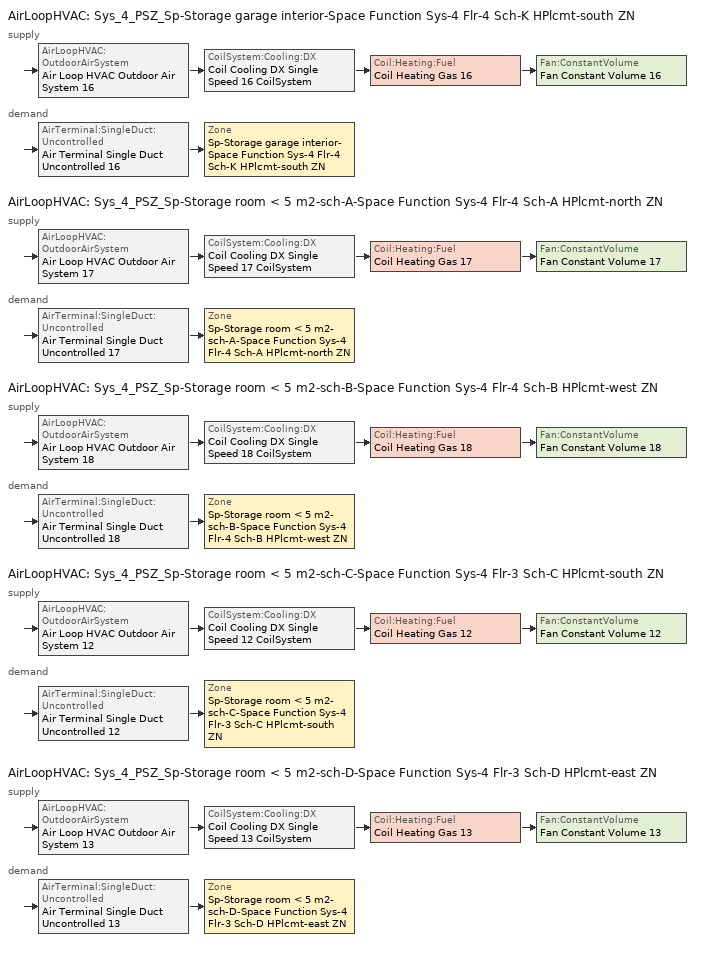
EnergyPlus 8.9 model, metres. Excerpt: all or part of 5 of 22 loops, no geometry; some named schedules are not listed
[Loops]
AirLoopHVAC 'Sys_4_PSZ_Sp-Storage garage interior-Space Function Sys-4 Flr-4 Sch-K HPlcmt-south ZN'
 supply: AirLoopHVAC:OutdoorAirSystem 'Air Loop HVAC Outdoor Air System 16' > CoilSystem:Cooling:DX 'Coil Cooling DX Single Speed 16 CoilSystem' > Coil:Heating:Fuel 'Coil Heating Gas 16' > Fan:ConstantVolume 'Fan Constant Volume 16'
 demand: AirTerminal:SingleDuct:Uncontrolled 'Air Terminal Single Duct Uncontrolled 16' > Zone 'Sp-Storage garage interior-Space Function Sys-4 Flr-4 Sch-K HPlcmt-south ZN'
AirLoopHVAC 'Sys_4_PSZ_Sp-Storage room < 5 m2-sch-A-Space Function Sys-4 Flr-4 Sch-A HPlcmt-north ZN'
 supply: AirLoopHVAC:OutdoorAirSystem 'Air Loop HVAC Outdoor Air System 17' > CoilSystem:Cooling:DX 'Coil Cooling DX Single Speed 17 CoilSystem' > Coil:Heating:Fuel 'Coil Heating Gas 17' > Fan:ConstantVolume 'Fan Constant Volume 17'
 demand: AirTerminal:SingleDuct:Uncontrolled 'Air Terminal Single Duct Uncontrolled 17' > Zone 'Sp-Storage room < 5 m2-sch-A-Space Function Sys-4 Flr-4 Sch-A HPlcmt-north ZN'
AirLoopHVAC 'Sys_4_PSZ_Sp-Storage room < 5 m2-sch-B-Space Function Sys-4 Flr-4 Sch-B HPlcmt-west ZN'
 supply: AirLoopHVAC:OutdoorAirSystem 'Air Loop HVAC Outdoor Air System 18' > CoilSystem:Cooling:DX 'Coil Cooling DX Single Speed 18 CoilSystem' > Coil:Heating:Fuel 'Coil Heating Gas 18' > Fan:ConstantVolume 'Fan Constant Volume 18'
 demand: AirTerminal:SingleDuct:Uncontrolled 'Air Terminal Single Duct Uncontrolled 18' > Zone 'Sp-Storage room < 5 m2-sch-B-Space Function Sys-4 Flr-4 Sch-B HPlcmt-west ZN'
AirLoopHVAC 'Sys_4_PSZ_Sp-Storage room < 5 m2-sch-C-Space Function Sys-4 Flr-3 Sch-C HPlcmt-south ZN'
 supply: AirLoopHVAC:OutdoorAirSystem 'Air Loop HVAC Outdoor Air System 12' > CoilSystem:Cooling:DX 'Coil Cooling DX Single Speed 12 CoilSystem' > Coil:Heating:Fuel 'Coil Heating Gas 12' > Fan:ConstantVolume 'Fan Constant Volume 12'
 demand: AirTerminal:SingleDuct:Uncontrolled 'Air Terminal Single Duct Uncontrolled 12' > Zone 'Sp-Storage room < 5 m2-sch-C-Space Function Sys-4 Flr-3 Sch-C HPlcmt-south ZN'
AirLoopHVAC 'Sys_4_PSZ_Sp-Storage room < 5 m2-sch-D-Space Function Sys-4 Flr-3 Sch-D HPlcmt-east ZN'
 supply: AirLoopHVAC:OutdoorAirSystem 'Air Loop HVAC Outdoor Air System 13' > CoilSystem:Cooling:DX 'Coil Cooling DX Single Speed 13 CoilSystem' > Coil:Heating:Fuel 'Coil Heating Gas 13' > Fan:ConstantVolume 'Fan Constant Volume 13'
 demand: AirTerminal:SingleDuct:Uncontrolled 'Air Terminal Single Duct Uncontrolled 13' > Zone 'Sp-Storage room < 5 m2-sch-D-Space Function Sys-4 Flr-3 Sch-D HPlcmt-east ZN'
[ZoneControl:Thermostat] Control Object Type 1=ThermostatSetpoint:DualSetpoint
Name | Zone or ZoneList | Control Type Schedule | Control Name 1
Sp-Storage garage interior-Space Function Sys-4 Flr-4 Sch-K HPlcmt-south ZN Thermostat | Sp-Storage garage interior-Space Function Sys-4 Flr-4 Sch-K HPlcmt-south ZN | Sp-Storage garage interior-Space Function Sys-4 Flr-4 Sch-K HPlcmt-south ZN Thermostat Schedule | Space Function Storage garage interior Thermostat 2
Sp-Storage room < 5 m2-sch-A-Space Function Sys-4 Flr-4 Sch-A HPlcmt-north ZN Thermostat | Sp-Storage room < 5 m2-sch-A-Space Function Sys-4 Flr-4 Sch-A HPlcmt-north ZN | Sp-Storage room < 5 m2-sch-A-Space Function Sys-4 Flr-4 Sch-A HPlcmt-north ZN Thermostat Schedule | Space Function Storage room < 5 m2-sch-A Thermostat 2
Sp-Storage room < 5 m2-sch-B-Space Function Sys-4 Flr-4 Sch-B HPlcmt-west ZN Thermostat | Sp-Storage room < 5 m2-sch-B-Space Function Sys-4 Flr-4 Sch-B HPlcmt-west ZN | Sp-Storage room < 5 m2-sch-B-Space Function Sys-4 Flr-4 Sch-B HPlcmt-west ZN Thermostat Schedule | Space Function Storage room < 5 m2-sch-B Thermostat 2
Sp-Storage room < 5 m2-sch-C-Space Function Sys-4 Flr-3 Sch-C HPlcmt-south ZN Thermostat | Sp-Storage room < 5 m2-sch-C-Space Function Sys-4 Flr-3 Sch-C HPlcmt-south ZN | Sp-Storage room < 5 m2-sch-C-Space Function Sys-4 Flr-3 Sch-C HPlcmt-south ZN Thermostat Schedule | Space Function Storage room < 5 m2-sch-C Thermostat 2
Sp-Storage room < 5 m2-sch-D-Space Function Sys-4 Flr-3 Sch-D HPlcmt-east ZN Thermostat | Sp-Storage room < 5 m2-sch-D-Space Function Sys-4 Flr-3 Sch-D HPlcmt-east ZN | Sp-Storage room < 5 m2-sch-D-Space Function Sys-4 Flr-3 Sch-D HPlcmt-east ZN Thermostat Schedule | Space Function Storage room < 5 m2-sch-D Thermostat 2
[ThermostatSetpoint:DualSetpoint]
Name | Heating Setpoint Temperature Schedule | Cooling Setpoint Temperature Schedule
Space Function Storage garage interior Thermostat 2 | NECB-K-Thermostat Setpoint-Heating | NECB-K-Thermostat Setpoint-Cooling
Space Function Storage room < 5 m2-sch-A Thermostat 2 | NECB-A-Thermostat Setpoint-Heating | NECB-A-Thermostat Setpoint-Cooling
Space Function Storage room < 5 m2-sch-B Thermostat 2 | NECB-B-Thermostat Setpoint-Heating | NECB-B-Thermostat Setpoint-Cooling
Space Function Storage room < 5 m2-sch-C Thermostat 2 | NECB-C-Thermostat Setpoint-Heating | NECB-C-Thermostat Setpoint-Cooling
Space Function Storage room < 5 m2-sch-D Thermostat 2 | NECB-D-Thermostat Setpoint-Heating | NECB-D-Thermostat Setpoint-Cooling
[AirTerminal:SingleDuct:Uncontrolled] Availability Schedule=Always On Discrete; Maximum Air Flow Rate {m3/s}=AutoSize
Air Terminal Single Duct Uncontrolled 16; Air Terminal Single Duct Uncontrolled 17; Air Terminal Single Duct Uncontrolled 18; Air Terminal Single Duct Uncontrolled 12; Air Terminal Single Duct Uncontrolled 13
[Zone equipment]
Sp-Storage garage interior-Space Function Sys-4 Flr-4 Sch-K HPlcmt-south ZN: Air Terminal Single Duct Uncontrolled 16, Zone HVAC Baseboard Convective Water 16
Sp-Storage room < 5 m2-sch-A-Space Function Sys-4 Flr-4 Sch-A HPlcmt-north ZN: Air Terminal Single Duct Uncontrolled 17, Zone HVAC Baseboard Convective Water 17
Sp-Storage room < 5 m2-sch-B-Space Function Sys-4 Flr-4 Sch-B HPlcmt-west ZN: Air Terminal Single Duct Uncontrolled 18, Zone HVAC Baseboard Convective Water 18
Sp-Storage room < 5 m2-sch-C-Space Function Sys-4 Flr-3 Sch-C HPlcmt-south ZN: Air Terminal Single Duct Uncontrolled 12, Zone HVAC Baseboard Convective Water 12
Sp-Storage room < 5 m2-sch-D-Space Function Sys-4 Flr-3 Sch-D HPlcmt-east ZN: Air Terminal Single Duct Uncontrolled 13, Zone HVAC Baseboard Convective Water 13
[Sizing:Zone] Zone Cooling Design Supply Air Temperature Input Method=SupplyAirTemperature; Zone Cooling Design Supply Air Temperature {C}=13; Zone Cooling Design Supply Air Temperature Difference {deltaC}=11.11; Zone Heating Design Supply Air Temperature Input Method=SupplyAirTemperature; Zone Heating Design Supply Air Temperature {C}=43; Zone Heating Design Supply Air Temperature Difference {deltaC}=11.11; Zone Cooling Design Supply Air Humidity Ratio {kgWater/kgDryAir}=0.0085; Zone Heating Design Supply Air Humidity Ratio {kgWater/kgDryAir}=0.008; Zone Heating Sizing Factor=1.3; Zone Cooling Sizing Factor=1.1; Cooling Design Air Flow Method=DesignDay; Cooling Design Air Flow Rate {m3/s}=0; Cooling Minimum Air Flow per Zone Floor Area {m3/s-m2}=0.000762; Cooling Minimum Air Flow {m3/s}=0; Cooling Minimum Air Flow Fraction=0; Heating Design Air Flow Method=DesignDay; Heating Design Air Flow Rate {m3/s}=0; Heating Maximum Air Flow per Zone Floor Area {m3/s-m2}=0.002032; Heating Maximum Air Flow {m3/s}=0.141576; Heating Maximum Air Flow Fraction=0.3; Account for Dedicated Outdoor Air System=No
Name | Design Specification Outdoor Air Object | Design Specification Zone Air Distribution Object
Sp-Storage garage interior-Space Function Sys-4 Flr-4 Sch-K HPlcmt-south ZN | Space Function Storage garage interior Ventilation | Sp-Storage garage interior-Space Function Sys-4 Flr-4 Sch-K HPlcmt-south ZN Design Spec Zone Air Dist
Sp-Storage room < 5 m2-sch-A-Space Function Sys-4 Flr-4 Sch-A HPlcmt-north ZN | Space Function Storage room < 5 m2-sch-A Ventilation | Sp-Storage room < 5 m2-sch-A-Space Function Sys-4 Flr-4 Sch-A HPlcmt-north ZN Design Spec Zone Air Dist
Sp-Storage room < 5 m2-sch-B-Space Function Sys-4 Flr-4 Sch-B HPlcmt-west ZN | Space Function Storage room < 5 m2-sch-B Ventilation | Sp-Storage room < 5 m2-sch-B-Space Function Sys-4 Flr-4 Sch-B HPlcmt-west ZN Design Spec Zone Air Dist
Sp-Storage room < 5 m2-sch-C-Space Function Sys-4 Flr-3 Sch-C HPlcmt-south ZN | Space Function Storage room < 5 m2-sch-C Ventilation | Sp-Storage room < 5 m2-sch-C-Space Function Sys-4 Flr-3 Sch-C HPlcmt-south ZN Design Spec Zone Air Dist
Sp-Storage room < 5 m2-sch-D-Space Function Sys-4 Flr-3 Sch-D HPlcmt-east ZN | Space Function Storage room < 5 m2-sch-D Ventilation | Sp-Storage room < 5 m2-sch-D-Space Function Sys-4 Flr-3 Sch-D HPlcmt-east ZN Design Spec Zone Air Dist
[DesignSpecification:ZoneAirDistribution] Zone Air Distribution Effectiveness in Cooling Mode=1; Zone Air Distribution Effectiveness in Heating Mode=1
Sp-Storage garage interior-Space Function Sys-4 Flr-4 Sch-K HPlcmt-south ZN Design Spec Zone Air Dist; Sp-Storage room < 5 m2-sch-A-Space Function Sys-4 Flr-4 Sch-A HPlcmt-north ZN Design Spec Zone Air Dist; Sp-Storage room < 5 m2-sch-B-Space Function Sys-4 Flr-4 Sch-B HPlcmt-west ZN Design Spec Zone Air Dist; Sp-Storage room < 5 m2-sch-C-Space Function Sys-4 Flr-3 Sch-C HPlcmt-south ZN Design Spec Zone Air Dist; Sp-Storage room < 5 m2-sch-D-Space Function Sys-4 Flr-3 Sch-D HPlcmt-east ZN Design Spec Zone Air Dist
[Controller:MechanicalVentilation] Availability Schedule=Always On Discrete; Demand Controlled Ventilation=No; System Outdoor Air Method=ZoneSum
Name | Zone Name 1 | Design Specification Outdoor Air Object Name 1 | Design Specification Zone Air Distribution Object Name 1
Controller Mechanical Ventilation 16 | Sp-Storage garage interior-Space Function Sys-4 Flr-4 Sch-K HPlcmt-south ZN | Space Function Storage garage interior Ventilation | Sp-Storage garage interior-Space Function Sys-4 Flr-4 Sch-K HPlcmt-south ZN Design Spec Zone Air Dist
Controller Mechanical Ventilation 17 | Sp-Storage room < 5 m2-sch-A-Space Function Sys-4 Flr-4 Sch-A HPlcmt-north ZN | Space Function Storage room < 5 m2-sch-A Ventilation | Sp-Storage room < 5 m2-sch-A-Space Function Sys-4 Flr-4 Sch-A HPlcmt-north ZN Design Spec Zone Air Dist
Controller Mechanical Ventilation 18 | Sp-Storage room < 5 m2-sch-B-Space Function Sys-4 Flr-4 Sch-B HPlcmt-west ZN | Space Function Storage room < 5 m2-sch-B Ventilation | Sp-Storage room < 5 m2-sch-B-Space Function Sys-4 Flr-4 Sch-B HPlcmt-west ZN Design Spec Zone Air Dist
Controller Mechanical Ventilation 12 | Sp-Storage room < 5 m2-sch-C-Space Function Sys-4 Flr-3 Sch-C HPlcmt-south ZN | Space Function Storage room < 5 m2-sch-C Ventilation | Sp-Storage room < 5 m2-sch-C-Space Function Sys-4 Flr-3 Sch-C HPlcmt-south ZN Design Spec Zone Air Dist
Controller Mechanical Ventilation 13 | Sp-Storage room < 5 m2-sch-D-Space Function Sys-4 Flr-3 Sch-D HPlcmt-east ZN | Space Function Storage room < 5 m2-sch-D Ventilation | Sp-Storage room < 5 m2-sch-D-Space Function Sys-4 Flr-3 Sch-D HPlcmt-east ZN Design Spec Zone Air Dist
[DesignSpecification:OutdoorAir] Outdoor Air Method=Sum; Outdoor Air Flow per Person {m3/s-person}=0; Outdoor Air Flow per Zone {m3/s}=0; Outdoor Air Flow Air Changes per Hour {1/hr}=0
Name | Outdoor Air Flow per Zone Floor Area {m3/s-m2}
Space Function Storage garage interior Ventilation | 0.00381
Space Function Storage room < 5 m2-sch-A Ventilation; Space Function Storage room < 5 m2-sch-B Ventilation; Space Function Storage room < 5 m2-sch-C Ventilation; Space Function Storage room < 5 m2-sch-D Ventilation | 0.0003556
[AirLoopHVAC] Design Supply Air Flow Rate {m3/s}=AutoSize
Sys_4_PSZ_Sp-Storage garage interior-Space Function Sys-4 Flr-4 Sch-K HPlcmt-south ZN; Sys_4_PSZ_Sp-Storage room < 5 m2-sch-A-Space Function Sys-4 Flr-4 Sch-A HPlcmt-north ZN; Sys_4_PSZ_Sp-Storage room < 5 m2-sch-B-Space Function Sys-4 Flr-4 Sch-B HPlcmt-west ZN; Sys_4_PSZ_Sp-Storage room < 5 m2-sch-C-Space Function Sys-4 Flr-3 Sch-C HPlcmt-south ZN; Sys_4_PSZ_Sp-Storage room < 5 m2-sch-D-Space Function Sys-4 Flr-3 Sch-D HPlcmt-east ZN
[Sizing:System] Type of Load to Size On=Sensible; Design Outdoor Air Flow Rate {m3/s}=Autosize; Central Heating Maximum System Air Flow Ratio=1; Preheat Design Temperature {C}=7; Preheat Design Humidity Ratio {kgWater/kgDryAir}=0.008; Precool Design Temperature {C}=13; Precool Design Humidity Ratio {kgWater/kgDryAir}=0.008; Central Cooling Design Supply Air Temperature {C}=13; Central Heating Design Supply Air Temperature {C}=43; Type of Zone Sum to Use=NonCoincident; 100% Outdoor Air in Cooling=No; 100% Outdoor Air in Heating=No; Central Cooling Design Supply Air Humidity Ratio {kgWater/kgDryAir}=0.0085; Central Heating Design Supply Air Humidity Ratio {kgWater/kgDryAir}=0.008; Cooling Supply Air Flow Rate Method=DesignDay; Cooling Supply Air Flow Rate {m3/s}=0; Cooling Supply Air Flow Rate Per Floor Area {m3/s-m2}=0.00996765; Cooling Fraction of Autosized Cooling Supply Air Flow Rate=1; Cooling Supply Air Flow Rate Per Unit Cooling Capacity {m3/s-W}=3.94755e-05; Heating Supply Air Flow Rate Method=DesignDay; Heating Supply Air Flow Rate {m3/s}=0; Heating Supply Air Flow Rate Per Floor Area {m3/s-m2}=0.00996765; Heating Fraction of Autosized Heating Supply Air Flow Rate=1; Heating Fraction of Autosized Cooling Supply Air Flow Rate=1; Heating Supply Air Flow Rate Per Unit Heating Capacity {m3/s-W}=3.15882e-05; System Outdoor Air Method=ZoneSum; Zone Maximum Outdoor Air Fraction=1; Cooling Design Capacity Method=CoolingDesignCapacity; Cooling Design Capacity {W}=Autosize; Cooling Design Capacity Per Floor Area {W/m2}=234.7; Fraction of Autosized Cooling Design Capacity=1; Heating Design Capacity Method=HeatingDesignCapacity; Heating Design Capacity {W}=Autosize; Heating Design Capacity Per Floor Area {W/m2}=157; Fraction of Autosized Heating Design Capacity=1; Central Cooling Capacity Control Method=OnOff
Sys_4_PSZ_Sp-Storage garage interior-Space Function Sys-4 Flr-4 Sch-K HPlcmt-south ZN; Sys_4_PSZ_Sp-Storage room < 5 m2-sch-A-Space Function Sys-4 Flr-4 Sch-A HPlcmt-north ZN; Sys_4_PSZ_Sp-Storage room < 5 m2-sch-B-Space Function Sys-4 Flr-4 Sch-B HPlcmt-west ZN; Sys_4_PSZ_Sp-Storage room < 5 m2-sch-C-Space Function Sys-4 Flr-3 Sch-C HPlcmt-south ZN; Sys_4_PSZ_Sp-Storage room < 5 m2-sch-D-Space Function Sys-4 Flr-3 Sch-D HPlcmt-east ZN
[Controller:OutdoorAir] Minimum Outdoor Air Flow Rate {m3/s}=Autosize; Maximum Outdoor Air Flow Rate {m3/s}=Autosize; Economizer Control Type=NoEconomizer; Economizer Control Action Type=ModulateFlow; Economizer Maximum Limit Dry-Bulb Temperature {C}=28; Economizer Maximum Limit Enthalpy {J/kg}=64000; Economizer Minimum Limit Dry-Bulb Temperature {C}=-100; Lockout Type=NoLockout; Minimum Limit Type=FixedMinimum; High Humidity Control=No; Control High Indoor Humidity Based on Outdoor Humidity Ratio=Yes; Heat Recovery Bypass Control Type=BypassWhenWithinEconomizerLimits
Name | Mechanical Ventilation Controller
Controller Outdoor Air 16 | Controller Mechanical Ventilation 16
Controller Outdoor Air 17 | Controller Mechanical Ventilation 17
Controller Outdoor Air 18 | Controller Mechanical Ventilation 18
Controller Outdoor Air 12 | Controller Mechanical Ventilation 12
Controller Outdoor Air 13 | Controller Mechanical Ventilation 13
[SetpointManager:MixedAir] Control Variable=Temperature
Node 237 OS Default SPM; Node 236 OS Default SPM; Node 235 OS Default SPM; Node 250 OS Default SPM; Node 249 OS Default SPM; Node 248 OS Default SPM; Node 263 OS Default SPM; Node 262 OS Default SPM; Node 261 OS Default SPM; Node 185 OS Default SPM; Node 184 OS Default SPM; Node 183 OS Default SPM; Node 198 OS Default SPM; Node 197 OS Default SPM; Node 196 OS Default SPM
[CoilSystem:Cooling:DX] Availability Schedule=Always On Discrete
Name | Cooling Coil
Coil Cooling DX Single Speed 16 CoilSystem | Coil Cooling DX Single Speed 16
Coil Cooling DX Single Speed 17 CoilSystem | Coil Cooling DX Single Speed 17
Coil Cooling DX Single Speed 18 CoilSystem | Coil Cooling DX Single Speed 18
Coil Cooling DX Single Speed 12 CoilSystem | Coil Cooling DX Single Speed 12
Coil Cooling DX Single Speed 13 CoilSystem | Coil Cooling DX Single Speed 13
[Coil:Cooling:DX:SingleSpeed] Availability Schedule=Always On Discrete; Gross Rated Total Cooling Capacity {W}=Autosize; Gross Rated Sensible Heat Ratio=Autosize; Gross Rated Cooling COP {W/W}=3; Rated Air Flow Rate {m3/s}=Autosize; Rated Evaporator Fan Power Per Volume Flow Rate {W/(m3/s)}=773.3; Condenser Type=AirCooled; Evaporative Condenser Effectiveness=0; Evaporative Condenser Air Flow Rate {m3/s}=Autosize; Evaporative Condenser Pump Rated Power Consumption {W}=Autosize; Crankcase Heater Capacity {W}=0; Maximum Outdoor Dry-Bulb Temperature for Crankcase Heater Operation {C}=0; Basin Heater Capacity {W/K}=0; Basin Heater Setpoint Temperature {C}=10
Name | Total Cooling Capacity Function of Temperature Curve | Total Cooling Capacity Function of Flow Fraction Curve | Energy Input Ratio Function of Temperature Curve | Energy Input Ratio Function of Flow Fraction Curve | Part Load Fraction Correlation Curve
Coil Cooling DX Single Speed 16 | Curve Biquadratic 31 | Curve Quadratic 31 | Curve Biquadratic 32 | Curve Quadratic 32 | Curve Cubic 16
Coil Cooling DX Single Speed 17 | Curve Biquadratic 33 | Curve Quadratic 33 | Curve Biquadratic 34 | Curve Quadratic 34 | Curve Cubic 17
Coil Cooling DX Single Speed 18 | Curve Biquadratic 35 | Curve Quadratic 35 | Curve Biquadratic 36 | Curve Quadratic 36 | Curve Cubic 18
Coil Cooling DX Single Speed 12 | Curve Biquadratic 23 | Curve Quadratic 23 | Curve Biquadratic 24 | Curve Quadratic 24 | Curve Cubic 12
Coil Cooling DX Single Speed 13 | Curve Biquadratic 25 | Curve Quadratic 25 | Curve Biquadratic 26 | Curve Quadratic 26 | Curve Cubic 13
[Coil:Heating:Fuel] Availability Schedule=Always On Discrete; Fuel Type=NaturalGas; Burner Efficiency=0.8; Nominal Capacity {W}=AutoSize; Parasitic Electric Load {W}=0; Parasitic Fuel Load {W}=0
Coil Heating Gas 16; Coil Heating Gas 17; Coil Heating Gas 18; Coil Heating Gas 12; Coil Heating Gas 13
[Fan:ConstantVolume] Availability Schedule=Always On Discrete; Fan Total Efficiency=0.7; Pressure Rise {Pa}=250; Maximum Flow Rate {m3/s}=AutoSize; Motor Efficiency=0.9; Motor In Airstream Fraction=1
Fan Constant Volume 16; Fan Constant Volume 17; Fan Constant Volume 18; Fan Constant Volume 12; Fan Constant Volume 13
[SetpointManager:SingleZone:Reheat] Control Variable=Temperature; Minimum Supply Air Temperature {C}=13; Maximum Supply Air Temperature {C}=43
Name | Control Zone
Setpoint Manager Single Zone Reheat 16 | Sp-Storage garage interior-Space Function Sys-4 Flr-4 Sch-K HPlcmt-south ZN
Setpoint Manager Single Zone Reheat 17 | Sp-Storage room < 5 m2-sch-A-Space Function Sys-4 Flr-4 Sch-A HPlcmt-north ZN
Setpoint Manager Single Zone Reheat 18 | Sp-Storage room < 5 m2-sch-B-Space Function Sys-4 Flr-4 Sch-B HPlcmt-west ZN
Setpoint Manager Single Zone Reheat 12 | Sp-Storage room < 5 m2-sch-C-Space Function Sys-4 Flr-3 Sch-C HPlcmt-south ZN
Setpoint Manager Single Zone Reheat 13 | Sp-Storage room < 5 m2-sch-D-Space Function Sys-4 Flr-3 Sch-D HPlcmt-east ZN
[Schedule:Compact]
Sp-Storage garage interior-Space Function Sys-4 Flr-4 Sch-K HPlcmt-south ZN Thermostat Schedule; Sp-Storage room < 5 m2-sch-A-Space Function Sys-4 Flr-4 Sch-A HPlcmt-north ZN Thermostat Schedule; Sp-Storage room < 5 m2-sch-B-Space Function Sys-4 Flr-4 Sch-B HPlcmt-west ZN Thermostat Schedule; Sp-Storage room < 5 m2-sch-C-Space Function Sys-4 Flr-3 Sch-C HPlcmt-south ZN Thermostat Schedule; Sp-Storage room < 5 m2-sch-D-Space Function Sys-4 Flr-3 Sch-D HPlcmt-east ZN Thermostat Schedule: Through: 12/31, For: AllDays, Until: 24:00, 4
[Schedule:Week:Daily]
NECB-K-Thermostat Setpoint-Heating Week Rule - Jan1-Dec31: NECB-K-Thermostat Setpoint-Heating Sun|Hol Day, NECB-K-Thermostat Setpoint-Heating Default|Wkdy Day, NECB-K-Thermostat Setpoint-Heating Default|Wkdy Day, NECB-K-Thermostat Setpoint-Heating Default|Wkdy Day, NECB-K-Thermostat Setpoint-Heating Default|Wkdy Day, NECB-K-Thermostat Setpoint-Heating Default|Wkdy Day, NECB-K-Thermostat Setpoint-Heating Sat Day, NECB-K-Thermostat Setpoint-Heating Default, NECB-K-Thermostat Setpoint-Heating Default, NECB-K-Thermostat Setpoint-Heating Default, NECB-K-Thermostat Setpoint-Heating Default, NECB-K-Thermostat Setpoint-Heating Default
NECB-K-Thermostat Setpoint-Cooling Week Rule - Jan1-Dec31: NECB-K-Thermostat Setpoint-Cooling Sun|Hol Day, NECB-K-Thermostat Setpoint-Cooling Default|Wkdy Day, NECB-K-Thermostat Setpoint-Cooling Default|Wkdy Day, NECB-K-Thermostat Setpoint-Cooling Default|Wkdy Day, NECB-K-Thermostat Setpoint-Cooling Default|Wkdy Day, NECB-K-Thermostat Setpoint-Cooling Default|Wkdy Day, NECB-K-Thermostat Setpoint-Cooling Sat Day, NECB-K-Thermostat Setpoint-Cooling Default, NECB-K-Thermostat Setpoint-Cooling Default, NECB-K-Thermostat Setpoint-Cooling Default, NECB-K-Thermostat Setpoint-Cooling Default, NECB-K-Thermostat Setpoint-Cooling Default
NECB-A-Thermostat Setpoint-Heating Week Rule - Jan1-Dec31: NECB-A-Thermostat Setpoint-Heating Sun|Hol Day, NECB-A-Thermostat Setpoint-Heating Default|Wkdy Day, NECB-A-Thermostat Setpoint-Heating Default|Wkdy Day, NECB-A-Thermostat Setpoint-Heating Default|Wkdy Day, NECB-A-Thermostat Setpoint-Heating Default|Wkdy Day, NECB-A-Thermostat Setpoint-Heating Default|Wkdy Day, NECB-A-Thermostat Setpoint-Heating Sat Day, NECB-A-Thermostat Setpoint-Heating Default, NECB-A-Thermostat Setpoint-Heating Default, NECB-A-Thermostat Setpoint-Heating Default, NECB-A-Thermostat Setpoint-Heating Default, NECB-A-Thermostat Setpoint-Heating Default
[Schedule:Year]
NECB-K-Thermostat Setpoint-Heating: NECB-K-Thermostat Setpoint-Heating Week Rule - Jan1-Dec31, 1, 1, 12, 31
NECB-K-Thermostat Setpoint-Cooling: NECB-K-Thermostat Setpoint-Cooling Week Rule - Jan1-Dec31, 1, 1, 12, 31
NECB-A-Thermostat Setpoint-Heating: NECB-A-Thermostat Setpoint-Heating Week Rule - Jan1-Dec31, 1, 1, 12, 31
NECB-A-Thermostat Setpoint-Cooling: NECB-A-Thermostat Setpoint-Cooling Week Rule - Jan1-Dec31, 1, 1, 12, 31
NECB-B-Thermostat Setpoint-Heating: NECB-B-Thermostat Setpoint-Heating Week Rule - Jan1-Dec31, 1, 1, 12, 31
NECB-B-Thermostat Setpoint-Cooling: NECB-B-Thermostat Setpoint-Cooling Week Rule - Jan1-Dec31, 1, 1, 12, 31
NECB-C-Thermostat Setpoint-Heating: NECB-C-Thermostat Setpoint-Heating Week Rule - Jan1-Dec31, 1, 1, 12, 31
NECB-C-Thermostat Setpoint-Cooling: NECB-C-Thermostat Setpoint-Cooling Week Rule - Jan1-Dec31, 1, 1, 12, 31
NECB-D-Thermostat Setpoint-Heating: NECB-D-Thermostat Setpoint-Heating Week Rule - Jan1-Dec31, 1, 1, 12, 31
NECB-D-Thermostat Setpoint-Cooling: NECB-D-Thermostat Setpoint-Cooling Week Rule - Jan1-Dec31, 1, 1, 12, 31
[Schedule:Constant]
Always On Discrete: Hourly Value=1
[Curve:Biquadratic] Minimum Value of x {BasedOnField A2}=13; Maximum Value of x {BasedOnField A2}=24; Minimum Value of y {BasedOnField A3}=24; Maximum Value of y {BasedOnField A3}=46
Name | Coefficient1 Constant | Coefficient2 x | Coefficient3 x**2 | Coefficient4 y | Coefficient5 y**2 | Coefficient6 x*y
Curve Biquadratic 31; Curve Biquadratic 33; Curve Biquadratic 35; Curve Biquadratic 23; Curve Biquadratic 25 | 0.867905 | 0.0142459 | 0.000554364 | -0.00755748 | 3.3048e-05 | -0.000191808
Curve Biquadratic 32; Curve Biquadratic 34; Curve Biquadratic 36; Curve Biquadratic 24; Curve Biquadratic 26 | 0.116936 | 0.0284933 | -0.000411156 | 0.0214108 | 0.000161028 | -0.000679104
[Curve:Quadratic] Coefficient1 Constant=1; Coefficient2 x=0; Coefficient3 x**2=0; Minimum Value of x {BasedOnField A2}=0; Maximum Value of x {BasedOnField A2}=1
Curve Quadratic 31; Curve Quadratic 32; Curve Quadratic 33; Curve Quadratic 34; Curve Quadratic 35; Curve Quadratic 36; Curve Quadratic 23; Curve Quadratic 24; Curve Quadratic 25; Curve Quadratic 26
[Curve:Cubic] Coefficient1 Constant=0.0277; Coefficient2 x=4.9151; Coefficient3 x**2=-8.184; Coefficient4 x**3=4.2702; Minimum Value of x {BasedOnField A2}=0.7; Maximum Value of x {BasedOnField A2}=1
Curve Cubic 16; Curve Cubic 17; Curve Cubic 18; Curve Cubic 12; Curve Cubic 13
